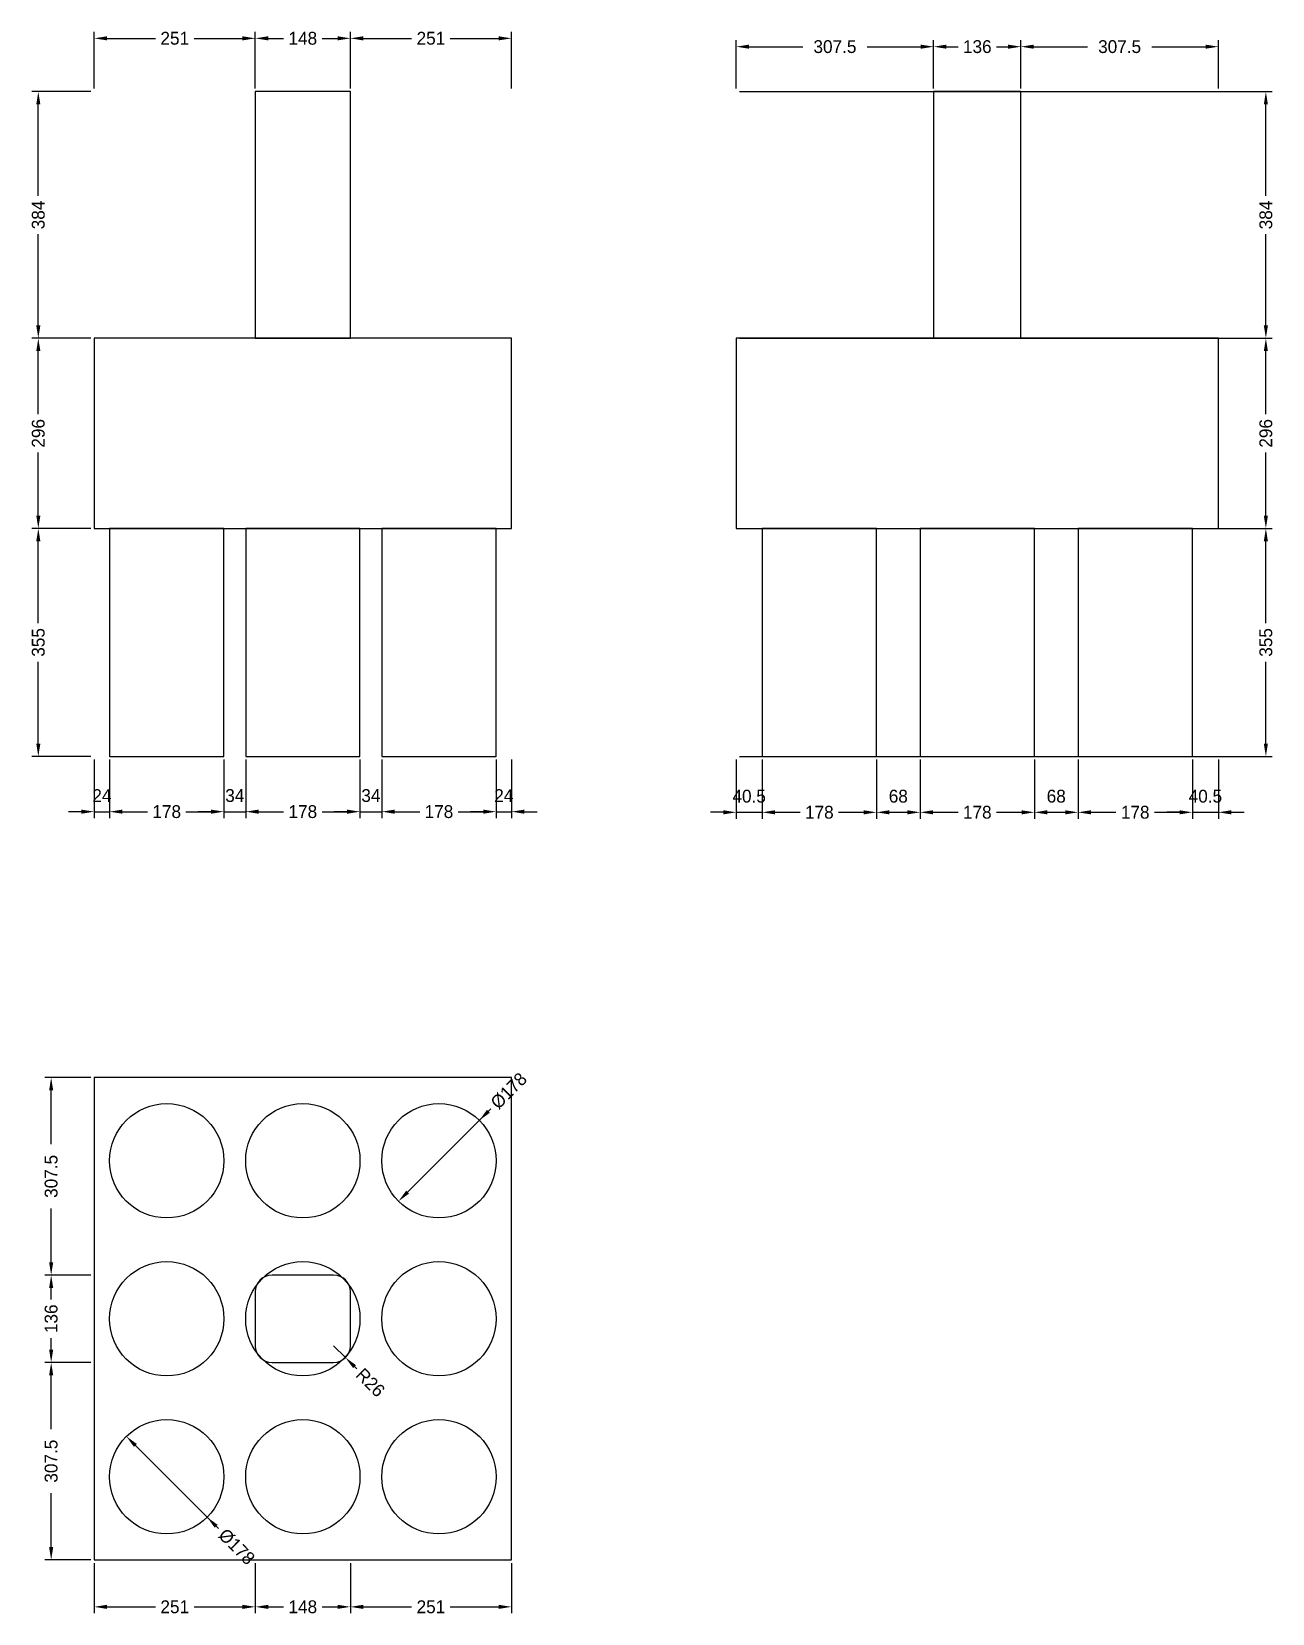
# Model space of a CAD drawing. Header units: metres. Extents: x -97 to 1835, y -83 to 2379.
import ezdxf

# ---------------------------------------------------------------- set-up
doc = ezdxf.new("R2010")
doc.units = ezdxf.units.M
for name, color, linetype in [('chengtai', 7, 'Continuous'), ('dunzhu', 7, 'Continuous'), ('zhuangji', 7, 'Continuous')]:
    doc.layers.add(name, color=color, linetype=linetype)

# ---------------------------------------------------------------- blocks, each defined once
blk = doc.blocks.new('_CLOSEDFILLED')
at = {"color": 0, "linetype": 'BYBLOCK'}
blk.add_solid([(-1, 0.16), (0, 0), (-1, -0.16)], dxfattribs=at)

msp = doc.modelspace()

# ---------------------------------------------------------------- linework, layer by layer
at = {"color": 7}
for p, q in [((0, 2291), (0, 2379)), ((20, 2369), (95.5, 2369)), ((155.5, 2369), (231, 2369)), ((251, 2291), (251, 2379)), ((251, 2291), (251, 2379)), ((271, 2369), (295, 2369)), ((355, 2369), (379, 2369)), ((399, 2291), (399, 2379)), ((399, 2291), (399, 2379)), ((419, 2369), (494.5, 2369)), ((554.5, 2369), (630, 2369)), ((650, 2291), (650, 2379)), ((1000, 2291), (1000, 2366)), ((1307.5, 2291), (1307.5, 2366)), ((1307.5, 2291), (1307.5, 2366)), ((1443.5, 2291), (1443.5, 2366)), ((1443.5, 2291), (1443.5, 2366)), ((1751, 2291), (1751, 2366)), ((1020, 2356), (1103.8, 2356)), ((1203.8, 2356), (1287.5, 2356)), ((1327.5, 2356), (1345.5, 2356)), ((1405.5, 2356), (1423.5, 2356)), ((1463.5, 2356), (1547.2, 2356)), ((1647.2, 2356), (1731, 2356)), ((-5, 2286), (-97, 2286)), ((-87, 2124), (-87, 2266)), ((1005, 2286), (1835, 2286)), ((1825, 2124), (1825, 2266)), ((-87, 1922), (-87, 2064)), ((1825, 1922), (1825, 2064)), ((-5, 1902), (-97, 1902)), ((-5, 1902), (-97, 1902)), ((1005, 1902), (1835, 1902)), ((1005, 1902), (1835, 1902)), ((-87, 1784), (-87, 1882)), ((1825, 1784), (1825, 1882)), ((-87, 1626), (-87, 1724)), ((1825, 1626), (1825, 1724)), ((-5, 1606), (-97, 1606)), ((-5, 1606), (-97, 1606)), ((1005, 1606), (1835, 1606)), ((1005, 1606), (1835, 1606)), ((-87, 1458.5), (-87, 1586)), ((1825, 1458.5), (1825, 1586)), ((-87, 1271), (-87, 1398.5)), ((1825, 1271), (1825, 1398.5)), ((-5, 1251), (-97, 1251)), ((0, 1246), (0, 1155)), ((24, 1246), (24, 1155)), ((24, 1246), (24, 1155)), ((202, 1246), (202, 1155)), ((202, 1246), (202, 1155)), ((236, 1246), (236, 1155)), ((236, 1246), (236, 1155)), ((414, 1246), (414, 1155)), ((414, 1246), (414, 1155)), ((448, 1246), (448, 1155)), ((448, 1246), (448, 1155)), ((626, 1246), (626, 1155)), ((626, 1246), (626, 1155)), ((650, 1246), (650, 1155)), ((1000, 1246), (1000, 1154)), ((1005, 1251), (1835, 1251)), ((1040.5, 1246), (1040.5, 1154)), ((1040.5, 1246), (1040.5, 1154)), ((1218.5, 1246), (1218.5, 1154)), ((1218.5, 1246), (1218.5, 1154)), ((1286.5, 1246), (1286.5, 1154)), ((1286.5, 1246), (1286.5, 1154)), ((1464.5, 1246), (1464.5, 1154)), ((1464.5, 1246), (1464.5, 1154)), ((1532.5, 1246), (1532.5, 1154)), ((1532.5, 1246), (1532.5, 1154)), ((1710.5, 1246), (1710.5, 1154)), ((1710.5, 1246), (1710.5, 1154)), ((1751, 1246), (1751, 1154)), ((-20, 1165), (-40, 1165)), ((0, 1165), (24, 1165)), ((44, 1165), (64, 1165)), ((44, 1165), (83, 1165)), ((143, 1165), (182, 1165)), ((182, 1165), (162, 1165)), ((202, 1165), (236, 1165)), ((256, 1165), (276, 1165)), ((256, 1165), (295, 1165)), ((355, 1165), (394, 1165)), ((394, 1165), (374, 1165)), ((414, 1165), (448, 1165)), ((468, 1165), (488, 1165)), ((468, 1165), (507, 1165)), ((567, 1165), (606, 1165)), ((606, 1165), (586, 1165)), ((626, 1165), (650, 1165)), ((670, 1165), (690, 1165)), ((980, 1164), (960, 1164)), ((1000, 1164), (1040.5, 1164)), ((1060.5, 1164), (1080.5, 1164)), ((1060.5, 1164), (1099.5, 1164)), ((1159.5, 1164), (1198.5, 1164)), ((1238.5, 1164), (1266.5, 1164)), ((1306.5, 1164), (1345.5, 1164)), ((1405.5, 1164), (1444.5, 1164)), ((1484.5, 1164), (1512.5, 1164)), ((1552.5, 1164), (1591.5, 1164)), ((1651.5, 1164), (1690.5, 1164)), ((1690.5, 1164), (1670.5, 1164)), ((1710.5, 1164), (1751, 1164)), ((1771, 1164), (1791, 1164)), ((-5, 751), (-77, 751)), ((-67, 647.2), (-67, 731)), ((614.1, 698.6), (488.2, 572.7)), ((617.6, 702.1), (614.1, 698.6)), ((-67, 463.5), (-67, 547.2)), ((-5, 443.5), (-77, 443.5)), ((-5, 443.5), (-77, 443.5)), ((-67, 405.5), (-67, 423.5)), ((-67, 327.5), (-67, 345.5)), ((373, 333.5), (391.4, 315.1)), ((-5, 307.5), (-77, 307.5)), ((-5, 307.5), (-77, 307.5)), ((409.1, 297.4), (405.5, 301)), ((-67, 203.8), (-67, 287.5)), ((190.1, 52.4), (64.2, 178.3)), ((-67, 20), (-67, 103.8)), ((193.6, 48.9), (190.1, 52.4)), ((-5, 0), (-77, 0)), ((0, -5), (0, -83)), ((251, -5), (251, -83)), ((251, -5), (251, -83)), ((399, -5), (399, -83)), ((399, -5), (399, -83)), ((650, -5), (650, -83)), ((20, -73), (95.5, -73)), ((155.5, -73), (231, -73)), ((271, -73), (295, -73)), ((355, -73), (379, -73)), ((419, -73), (494.5, -73)), ((554.5, -73), (630, -73))]:
    msp.add_line(p, q, dxfattribs=at)
at = {"layer": 'chengtai'}
for points in [[(0, 1606), (650, 1606), (650, 1902), (0, 1902), (0, 1606)], [(1000, 1606), (1751, 1606), (1751, 1902), (1000, 1902), (1000, 1606)], [(0, 0), (650, 0), (650, 751), (0, 751), (0, 0)]]:
    msp.add_lwpolyline(points, dxfattribs=at)
at = {"layer": 'Defpoints', "color": 7}
for p in [(0, 2369), (251, 2369), (399, 2369), (1000, 2356), (1307.5, 2356), (1443.5, 2356), (0, 2286), (0, 2286), (251, 2286), (251, 2286), (399, 2286), (399, 2286), (650, 2286), (1000, 2286), (1000, 2286), (1307.5, 2286), (1307.5, 2286), (1443.5, 2286), (1443.5, 2286), (1751, 2286), (-87, 1902), (0, 1902), (0, 1902), (1000, 1902), (1000, 1902), (1825, 1902), (-87, 1606), (0, 1606), (0, 1606), (1000, 1606), (1000, 1606), (1825, 1606), (-87, 1251), (0, 1251), (0, 1251), (24, 1251), (24, 1251), (202, 1251), (202, 1251), (236, 1251), (236, 1251), (414, 1251), (414, 1251), (448, 1251), (448, 1251), (626, 1251), (626, 1251), (650, 1251), (1000, 1251), (1000, 1251), (1040.5, 1251), (1040.5, 1251), (1218.5, 1251), (1218.5, 1251), (1286.5, 1251), (1286.5, 1251), (1464.5, 1251), (1464.5, 1251), (1532.5, 1251), (1532.5, 1251), (1710.5, 1251), (1710.5, 1251), (1751, 1251), (1825, 1251), (0, 1165), (24, 1165), (202, 1165), (236, 1165), (414, 1165), (448, 1165), (626, 1165), (1000, 1164), (1040.5, 1164), (1218.5, 1164), (1286.5, 1164), (1464.5, 1164), (1532.5, 1164), (1710.5, 1164), (0, 751), (599.9, 684.4), (537, 621.5), (-67, 443.5), (0, 443.5), (0, 443.5), (373, 333.5), (-67, 307.5), (0, 307.5), (0, 307.5), (391.4, 315.1), (113, 129.5), (175.9, 66.6), (-67, 0), (0, 0), (0, 0), (251, 0), (251, 0), (399, 0), (399, 0), (650, 0), (0, -73), (251, -73), (399, -73)]:
    msp.add_point(p, dxfattribs=at)
at = {"layer": 'dunzhu'}
for p, q in [((373, 443.5), (277, 443.5)), ((251, 417.5), (251, 333.5)), ((399, 333.5), (399, 417.5)), ((277, 307.5), (373, 307.5))]:
    msp.add_line(p, q, dxfattribs=at)
for points in [[(251, 1902), (399, 1902), (399, 2286), (251, 2286), (251, 1902)], [(1307.5, 1902), (1443.5, 1902), (1443.5, 2286), (1307.5, 2286), (1307.5, 1902)]]:
    msp.add_lwpolyline(points, dxfattribs=at)
for centre, start, end in [((277, 417.5), 90, 180), ((373, 417.5), 0, 90), ((277, 333.5), 180, 270), ((373, 333.5), 270, 360)]:
    msp.add_arc(centre, 26, start, end, dxfattribs=at)
at = {"layer": 'zhuangji'}
for points in [[(24, 1251), (202, 1251), (202, 1606), (24, 1606), (24, 1251)], [(236, 1251), (414, 1251), (414, 1606), (236, 1606), (236, 1251)], [(448, 1251), (626, 1251), (626, 1606), (448, 1606), (448, 1251)], [(1040.5, 1251), (1218.5, 1251), (1218.5, 1606), (1040.5, 1606), (1040.5, 1251)], [(1286.5, 1251), (1464.5, 1251), (1464.5, 1606), (1286.5, 1606), (1286.5, 1251)], [(1532.5, 1251), (1710.5, 1251), (1710.5, 1606), (1532.5, 1606), (1532.5, 1251)]]:
    msp.add_lwpolyline(points, dxfattribs=at)
for centre in [(113, 621.5), (325, 621.5), (537, 621.5), (113, 375.5), (325, 375.5), (537, 375.5), (113, 129.5), (325, 129.5), (537, 129.5)]:
    msp.add_circle(centre, 89, dxfattribs=at)

# ---------------------------------------------------------------- block references
at = {"color": 7, "xscale": 20, "yscale": 20}
for p, rotation in [((0, 2369), 180), ((251, 2369), 180), ((399, 2369), 180), ((1000, 2356), 180), ((1307.5, 2356), 180), ((1443.5, 2356), 180), ((-87, 2286), 90), ((1825, 2286), 90), ((-87, 1902), 270), ((1825, 1902), 270), ((-87, 1902), 90), ((1825, 1902), 90), ((-87, 1606), 270), ((1825, 1606), 270), ((-87, 1606), 90), ((1825, 1606), 90), ((-87, 1251), 270), ((1825, 1251), 270), ((24, 1165), 180), ((24, 1165), 180), ((236, 1165), 180), ((236, 1165), 180), ((448, 1165), 180), ((448, 1165), 180), ((650, 1165), 180), ((1040.5, 1164), 180), ((1040.5, 1164), 180), ((1218.5, 1164), 180), ((1286.5, 1164), 180), ((1464.5, 1164), 180), ((1532.5, 1164), 180), ((1751, 1164), 180), ((-67, 751), 90), ((599.9, 684.4), 224.99999999999994), ((474.1, 558.6), 224.99999999999994), ((-67, 443.5), 270), ((-67, 443.5), 90), ((-67, 307.5), 270), ((-67, 307.5), 90), ((391.4, 315.1), 135), ((50.1, 192.4), 135), ((175.9, 66.6), 135), ((-67, 0), 270), ((0, -73), 180), ((251, -73), 180), ((399, -73), 180)]:
    msp.add_blockref('_CLOSEDFILLED', p, dxfattribs=dict(at, rotation=rotation))
for p in [(251, 2369), (399, 2369), (650, 2369), (1307.5, 2356), (1443.5, 2356), (1751, 2356), (0, 1165), (202, 1165), (202, 1165), (414, 1165), (414, 1165), (626, 1165), (626, 1165), (1000, 1164), (1218.5, 1164), (1286.5, 1164), (1464.5, 1164), (1532.5, 1164), (1710.5, 1164), (1710.5, 1164), (251, -73), (399, -73), (650, -73)]:
    msp.add_blockref('_CLOSEDFILLED', p, dxfattribs=at)

# ---------------------------------------------------------------- texts
at = {"color": 7, "char_height": 20, "attachment_point": 5}
for s, insert in [('251', (125.5, 2369)), ('148', (325, 2369)), ('251', (524.5, 2369)), ('307.5', (1153.8, 2356)), ('136', (1375.5, 2356)), ('307.5', (1597.2, 2356)), ('24', (12, 1190)), ('34', (219, 1190)), ('34', (431, 1190)), ('24', (638, 1190)), ('40.5', (1020.2, 1189)), ('68', (1252.5, 1189)), ('68', (1498.5, 1189)), ('40.5', (1730.8, 1189)), ('178', (113, 1165)), ('178', (325, 1165)), ('178', (537, 1165)), ('178', (1129.5, 1164)), ('178', (1375.5, 1164)), ('178', (1621.5, 1164)), ('251', (125.5, -73)), ('148', (325, -73)), ('251', (524.5, -73))]:
    msp.add_mtext(s, dxfattribs=dict(at, insert=insert))
for s, insert, rotation in [('384', (-87, 2094), 90), ('384', (1825, 2094), 90), ('296', (-87, 1754), 90), ('296', (1825, 1754), 90), ('355', (-87, 1428.5), 90), ('355', (1825, 1428.5), 90), ('%%c178', (645.9, 730.4), 45), ('307.5', (-67, 597.2), 90), ('136', (-67, 375.5), 90), ('R26', (430.3, 276.2), 315), ('307.5', (-67, 153.8), 90), ('%%c178', (221.9, 20.6), 315)]:
    msp.add_mtext(s, dxfattribs=dict(at, insert=insert, rotation=rotation))

doc.saveas('drawing.dxf')
